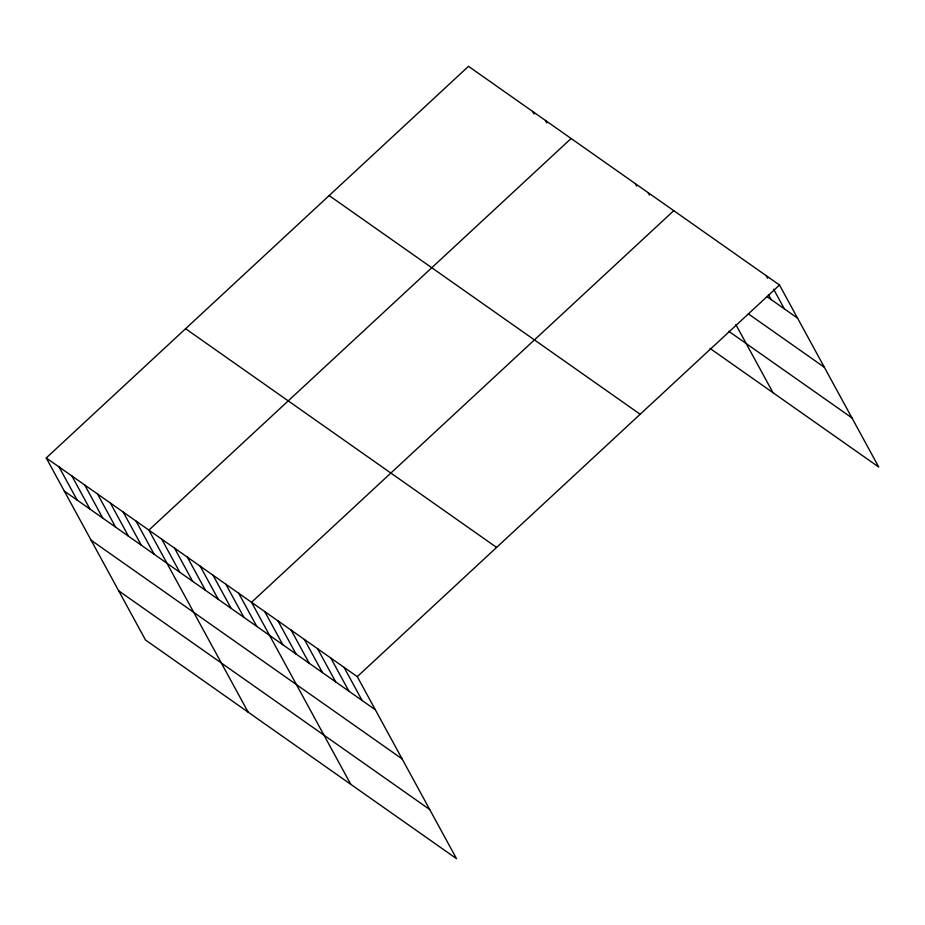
<?xml version="1.0" encoding="UTF-8"?>
<svg xmlns="http://www.w3.org/2000/svg" width="925" height="925" viewBox="0 0 925 925"><rect width="100%" height="100%" fill="white"/><g stroke="black" fill="none" stroke-linecap="round" stroke-linejoin="round"><path stroke-width="1.39" d="M46.25 457.944L357.27 676.638L456.511 858.666L145.491 639.973L46.25 457.944L468.489 66.334L779.509 285.027L878.75 467.056L710.018 348.413M571.118 138.507L148.89 530.118L248.131 712.134M673.758 210.68L251.531 602.279L350.772 784.308M357.27 676.638L779.509 285.027M766.721 296.474L797.57 318.154M748.348 313.853L824.36 367.294M728.715 331.266L851.96 417.915M329.15 195.568L640.169 414.261M185.59 328.71L496.609 547.415M64.311 491.071L375.33 709.764M91.101 540.212L402.121 758.905M118.701 590.832L429.72 809.525M766.293 275.743L767.623 278.194M773.647 289.236L784.354 308.869M768.455 294.659L771.138 299.573M735.861 324.583L772.999 392.697M648.101 192.631L649.442 195.083M635.267 183.613L636.608 186.064M545.461 120.47L546.802 122.921M532.638 111.439L533.968 113.902M344.054 667.341L362.114 700.468M330.838 658.057L348.898 691.183M317.622 648.76L335.683 681.887M304.394 639.464L322.455 672.591M291.178 630.168L309.239 663.294M277.963 620.872L296.023 653.998M264.747 611.575L282.807 644.702M238.696 593.26L256.757 626.387M225.862 584.242L243.923 617.368M213.039 575.223L231.1 608.349M200.205 566.204L218.265 599.331M187.382 557.174L205.442 590.3M174.548 548.155L192.608 581.282M161.713 539.136L179.774 572.263M136.056 521.099L154.117 554.225M123.233 512.068L141.294 545.195M110.399 503.05L128.459 536.176M97.564 494.031L115.625 527.158M84.742 485.012L102.802 518.139M71.907 475.993L89.968 509.108M59.084 466.963L77.145 500.09"/></g></svg>
